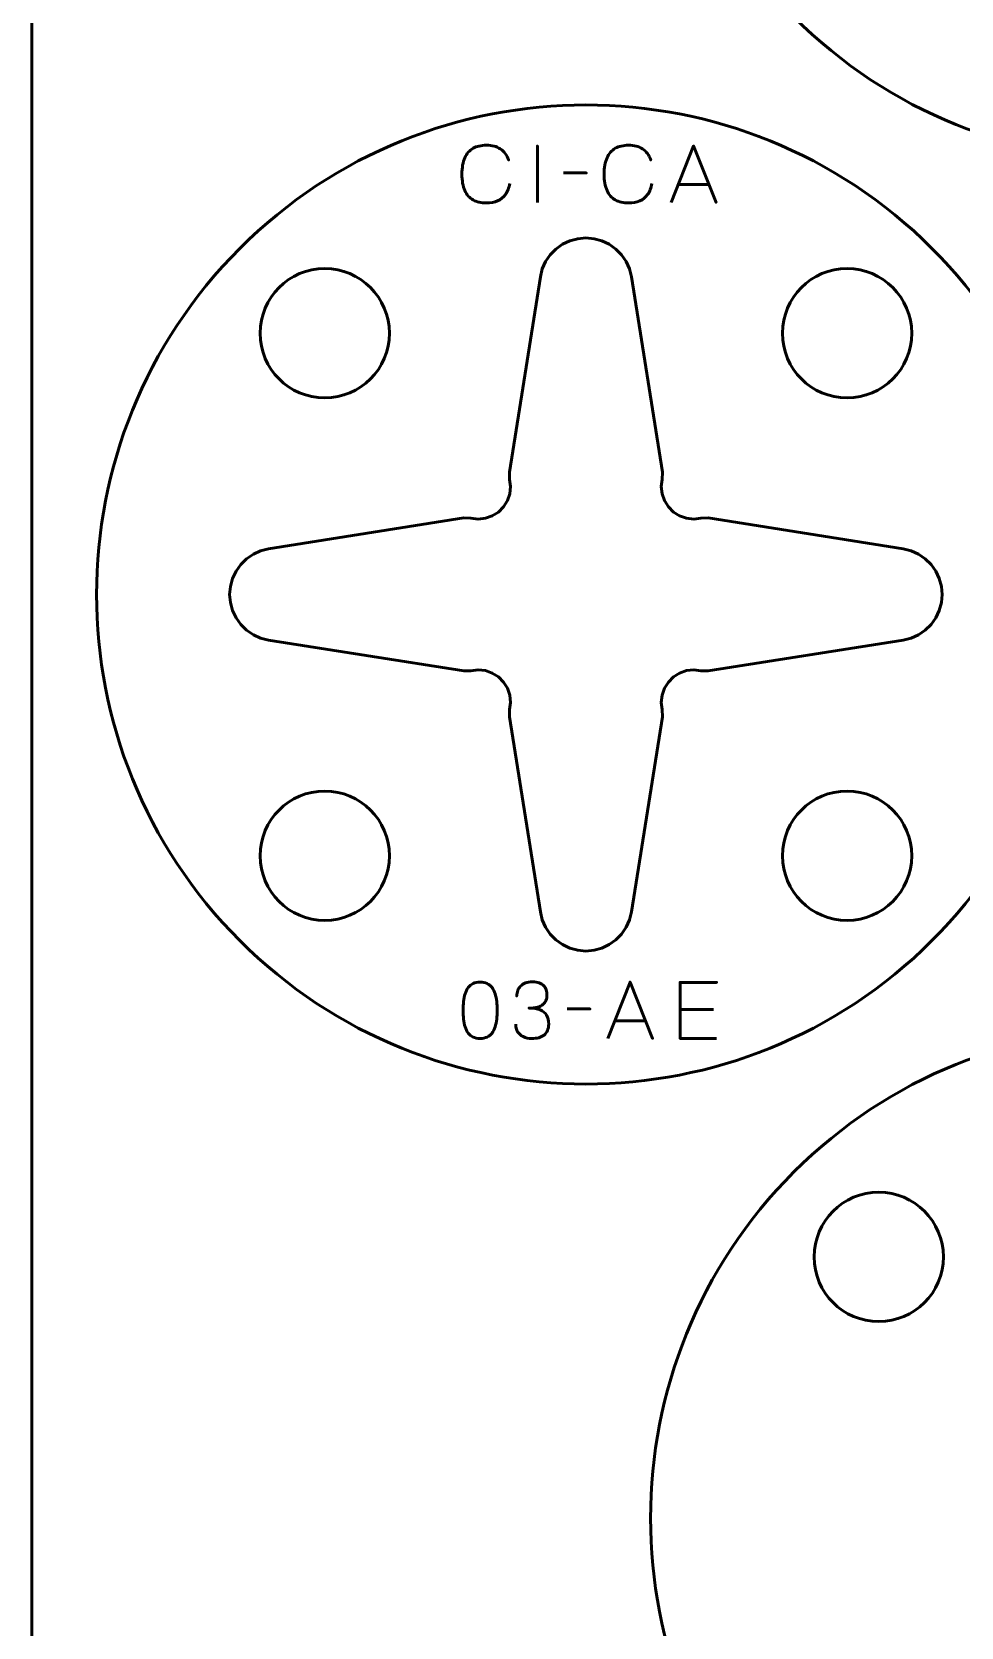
# Model space of a CAD drawing. Header units: centimetres. Extents: x -21 to 0, y -29.7 to 0.
# Drawn here: x -21 to -15.97, y -13.69 to -5.05 of the extents above; entities that cross this region are included whole.
import ezdxf

# ---------------------------------------------------------------- set-up
doc = ezdxf.new("R2010")
doc.units = ezdxf.units.CM
doc.header["$MEASUREMENT"] = 0
doc.layers.add('Layer 1', color=7, linetype='Continuous')

msp = doc.modelspace()

# ---------------------------------------------------------------- linework, layer by layer
at = {"layer": 'Layer 1', "color": 22, "lineweight": 53}
msp.add_open_spline([(-21.00003, -29.19995), (-21.00003, -29.19995), (-21.00003, -0.49992), (-21.00003, -0.49992), (-21.00003, -0.49992), (-21.00003, -0.22295), (-20.77694, 0.00004), (-20.49994, 0.00004), (-20.49994, 0.00004), (-20.49994, 0.00004), (-0.50008, 0.00004), (-0.50008, 0.00004), (-0.50008, 0.00004), (-0.22294, 0.00004), (0.00002, -0.22295), (0.00002, -0.49992), (0.00002, -0.49992), (0.00002, -0.49992), (0.00002, -29.19995), (0.00002, -29.19995), (0.00002, -29.19995), (0.00002, -29.47695), (-0.22294, -29.70004), (-0.50008, -29.70004), (-0.50008, -29.70004), (-0.50008, -29.70004), (-20.49994, -29.70004), (-20.49994, -29.70004), (-20.49994, -29.70004), (-20.77694, -29.70004), (-21.00003, -29.47695), (-21.00003, -29.19995)], degree=3, knots=[0, 0, 0, 0, 0.125, 0.125, 0.125, 0.125, 0.25, 0.25, 0.25, 0.25, 0.375, 0.375, 0.375, 0.375, 0.5, 0.5, 0.5, 0.5, 0.625, 0.625, 0.625, 0.625, 0.75, 0.75, 0.75, 0.75, 0.875, 0.875, 0.875, 0.875, 1, 1, 1, 1], dxfattribs=at)
at = {"layer": 'Layer 1', "color": 114, "lineweight": 53}
for points in [[(-13.12615, -1.22621), (-12.09145, -2.26091), (-12.09145, -3.93915), (-13.12618, -4.97388), (-13.12618, -4.97388), (-14.16088, -6.00858), (-15.83912, -6.00858), (-16.87382, -4.97388), (-16.87382, -4.97388), (-17.90854, -3.93915), (-17.90854, -2.26091), (-16.87384, -1.22621), (-16.87384, -1.22621), (-15.83912, -0.19148), (-14.16088, -0.19148), (-13.12615, -1.22621)], [(-16.12615, -6.22619), (-15.09145, -7.26089), (-15.09145, -8.93913), (-16.12618, -9.97386), (-16.12618, -9.97386), (-17.16088, -11.00856), (-18.83912, -11.00856), (-19.87382, -9.97386), (-19.87382, -9.97386), (-20.90854, -8.93913), (-20.90854, -7.26089), (-19.87384, -6.22619), (-19.87384, -6.22619), (-18.83912, -5.19146), (-17.16088, -5.19146), (-16.12615, -6.22619)], [(-13.12615, -11.22621), (-12.09145, -12.26091), (-12.09145, -13.93915), (-13.12618, -14.97388), (-13.12618, -14.97388), (-14.16088, -16.00858), (-15.83912, -16.00858), (-16.87382, -14.97388), (-16.87382, -14.97388), (-17.90854, -13.93915), (-17.90854, -12.26091), (-16.87384, -11.22621), (-16.87384, -11.22621), (-15.83912, -10.19148), (-14.16088, -10.19148), (-13.12615, -11.22621)]]:
    msp.add_open_spline(points, degree=3, knots=[0, 0, 0, 0, 0.25, 0.25, 0.25, 0.25, 0.5, 0.5, 0.5, 0.5, 0.75, 0.75, 0.75, 0.75, 1, 1, 1, 1], dxfattribs=at)
at = {"layer": 'Layer 1', "color": 30, "lineweight": 53}
for points, knots in [([(-18.41222, -5.87489), (-18.41674, -5.89909), (-18.42464, -5.91906), (-18.43572, -5.93472), (-18.43572, -5.93472), (-18.44686, -5.95032), (-18.46112, -5.96189), (-18.47847, -5.96944), (-18.47847, -5.96944), (-18.49576, -5.97699), (-18.51608, -5.9808), (-18.53922, -5.98073), (-18.53922, -5.98073), (-18.56737, -5.9808), (-18.59129, -5.97536), (-18.61091, -5.96429), (-18.61091, -5.96429), (-18.63052, -5.95328), (-18.64548, -5.93628), (-18.65578, -5.91321), (-18.65578, -5.91321), (-18.66608, -5.89013), (-18.67123, -5.86057), (-18.6713, -5.82452), (-18.6713, -5.82452), (-18.67123, -5.78861), (-18.66608, -5.75911), (-18.65578, -5.73604), (-18.65578, -5.73604), (-18.64548, -5.71297), (-18.63052, -5.6959), (-18.61091, -5.68482), (-18.61091, -5.68482), (-18.59129, -5.67374), (-18.56737, -5.66824), (-18.53922, -5.66831), (-18.53922, -5.66831), (-18.50909, -5.66824), (-18.48384, -5.67466), (-18.46352, -5.68757), (-18.46352, -5.68757), (-18.44327, -5.70048), (-18.42838, -5.72045), (-18.419, -5.74747), (-18.419, -5.74747), (-18.42838, -5.72045), (-18.44327, -5.70048), (-18.46352, -5.68757), (-18.46352, -5.68757), (-18.48384, -5.67466), (-18.50909, -5.66824), (-18.53922, -5.66831), (-18.53922, -5.66831), (-18.56737, -5.66824), (-18.59129, -5.67374), (-18.61091, -5.68482), (-18.61091, -5.68482), (-18.63052, -5.6959), (-18.64548, -5.71297), (-18.65578, -5.73604), (-18.65578, -5.73604), (-18.66608, -5.75911), (-18.67123, -5.78861), (-18.6713, -5.82452), (-18.6713, -5.82452), (-18.67123, -5.86057), (-18.66608, -5.89013), (-18.65578, -5.91321), (-18.65578, -5.91321), (-18.64548, -5.93628), (-18.63052, -5.95328), (-18.61091, -5.96429), (-18.61091, -5.96429), (-18.59129, -5.97536), (-18.56737, -5.9808), (-18.53922, -5.98073), (-18.53922, -5.98073), (-18.51608, -5.9808), (-18.49576, -5.97699), (-18.47847, -5.96944), (-18.47847, -5.96944), (-18.46112, -5.96189), (-18.44686, -5.95032), (-18.43572, -5.93472), (-18.43572, -5.93472), (-18.42464, -5.91906), (-18.41674, -5.89909), (-18.41222, -5.87489)], [0, 0, 0, 0, 0.0454545, 0.0454545, 0.0454545, 0.0454545, 0.0909091, 0.0909091, 0.0909091, 0.0909091, 0.1363636, 0.1363636, 0.1363636, 0.1363636, 0.1818182, 0.1818182, 0.1818182, 0.1818182, 0.2272727, 0.2272727, 0.2272727, 0.2272727, 0.2727273, 0.2727273, 0.2727273, 0.2727273, 0.3181818, 0.3181818, 0.3181818, 0.3181818, 0.3636364, 0.3636364, 0.3636364, 0.3636364, 0.4090909, 0.4090909, 0.4090909, 0.4090909, 0.4545455, 0.4545455, 0.4545455, 0.4545455, 0.5, 0.5, 0.5, 0.5, 0.5454545, 0.5454545, 0.5454545, 0.5454545, 0.5909091, 0.5909091, 0.5909091, 0.5909091, 0.6363636, 0.6363636, 0.6363636, 0.6363636, 0.6818182, 0.6818182, 0.6818182, 0.6818182, 0.7272727, 0.7272727, 0.7272727, 0.7272727, 0.7727273, 0.7727273, 0.7727273, 0.7727273, 0.8181818, 0.8181818, 0.8181818, 0.8181818, 0.8636364, 0.8636364, 0.8636364, 0.8636364, 0.9090909, 0.9090909, 0.9090909, 0.9090909, 0.9545455, 0.9545455, 0.9545455, 0.9545455, 1, 1, 1, 1]), ([(-18.26236, -5.97734), (-18.26236, -5.97734), (-18.26236, -5.67212), (-18.26236, -5.67212), (-18.26236, -5.67212), (-18.26236, -5.67212), (-18.26236, -5.97734), (-18.26236, -5.97734)], [0, 0, 0, 0, 0.5, 0.5, 0.5, 0.5, 1, 1, 1, 1]), ([(-17.64218, -5.87489), (-17.6467, -5.89909), (-17.6546, -5.91906), (-17.66568, -5.93472), (-17.66568, -5.93472), (-17.67682, -5.95032), (-17.69108, -5.96189), (-17.70843, -5.96944), (-17.70843, -5.96944), (-17.72572, -5.97699), (-17.74604, -5.9808), (-17.76918, -5.98073), (-17.76918, -5.98073), (-17.79733, -5.9808), (-17.82125, -5.97536), (-17.84087, -5.96429), (-17.84087, -5.96429), (-17.86048, -5.95328), (-17.87544, -5.93628), (-17.88574, -5.91321), (-17.88574, -5.91321), (-17.89604, -5.89013), (-17.90119, -5.86057), (-17.90126, -5.82452), (-17.90126, -5.82452), (-17.90119, -5.78861), (-17.89604, -5.75911), (-17.88574, -5.73604), (-17.88574, -5.73604), (-17.87544, -5.71297), (-17.86048, -5.6959), (-17.84087, -5.68482), (-17.84087, -5.68482), (-17.82125, -5.67374), (-17.79733, -5.66824), (-17.76918, -5.66831), (-17.76918, -5.66831), (-17.73905, -5.66824), (-17.7138, -5.67466), (-17.69348, -5.68757), (-17.69348, -5.68757), (-17.67323, -5.70048), (-17.65834, -5.72045), (-17.64896, -5.74747), (-17.64896, -5.74747), (-17.65834, -5.72045), (-17.67323, -5.70048), (-17.69348, -5.68757), (-17.69348, -5.68757), (-17.7138, -5.67466), (-17.73905, -5.66824), (-17.76918, -5.66831), (-17.76918, -5.66831), (-17.79733, -5.66824), (-17.82125, -5.67374), (-17.84087, -5.68482), (-17.84087, -5.68482), (-17.86048, -5.6959), (-17.87544, -5.71297), (-17.88574, -5.73604), (-17.88574, -5.73604), (-17.89604, -5.75911), (-17.90119, -5.78861), (-17.90126, -5.82452), (-17.90126, -5.82452), (-17.90119, -5.86057), (-17.89604, -5.89013), (-17.88574, -5.91321), (-17.88574, -5.91321), (-17.87544, -5.93628), (-17.86048, -5.95328), (-17.84087, -5.96429), (-17.84087, -5.96429), (-17.82125, -5.97536), (-17.79733, -5.9808), (-17.76918, -5.98073), (-17.76918, -5.98073), (-17.74604, -5.9808), (-17.72572, -5.97699), (-17.70843, -5.96944), (-17.70843, -5.96944), (-17.69108, -5.96189), (-17.67682, -5.95032), (-17.66568, -5.93472), (-17.66568, -5.93472), (-17.6546, -5.91906), (-17.6467, -5.89909), (-17.64218, -5.87489)], [0, 0, 0, 0, 0.0454545, 0.0454545, 0.0454545, 0.0454545, 0.0909091, 0.0909091, 0.0909091, 0.0909091, 0.1363636, 0.1363636, 0.1363636, 0.1363636, 0.1818182, 0.1818182, 0.1818182, 0.1818182, 0.2272727, 0.2272727, 0.2272727, 0.2272727, 0.2727273, 0.2727273, 0.2727273, 0.2727273, 0.3181818, 0.3181818, 0.3181818, 0.3181818, 0.3636364, 0.3636364, 0.3636364, 0.3636364, 0.4090909, 0.4090909, 0.4090909, 0.4090909, 0.4545455, 0.4545455, 0.4545455, 0.4545455, 0.5, 0.5, 0.5, 0.5, 0.5454545, 0.5454545, 0.5454545, 0.5454545, 0.5909091, 0.5909091, 0.5909091, 0.5909091, 0.6363636, 0.6363636, 0.6363636, 0.6363636, 0.6818182, 0.6818182, 0.6818182, 0.6818182, 0.7272727, 0.7272727, 0.7272727, 0.7272727, 0.7727273, 0.7727273, 0.7727273, 0.7727273, 0.8181818, 0.8181818, 0.8181818, 0.8181818, 0.8636364, 0.8636364, 0.8636364, 0.8636364, 0.9090909, 0.9090909, 0.9090909, 0.9090909, 0.9545455, 0.9545455, 0.9545455, 0.9545455, 1, 1, 1, 1]), ([(-17.53804, -5.97734), (-17.53804, -5.97734), (-17.41697, -5.67212), (-17.41697, -5.67212), (-17.41697, -5.67212), (-17.41697, -5.67212), (-17.29547, -5.97734), (-17.29547, -5.97734), (-17.29547, -5.97734), (-17.29547, -5.97734), (-17.41697, -5.67212), (-17.41697, -5.67212), (-17.41697, -5.67212), (-17.41697, -5.67212), (-17.53804, -5.97734), (-17.53804, -5.97734)], [0, 0, 0, 0, 0.25, 0.25, 0.25, 0.25, 0.5, 0.5, 0.5, 0.5, 0.75, 0.75, 0.75, 0.75, 1, 1, 1, 1]), ([(-18.12139, -5.81774), (-18.12139, -5.81774), (-17.9982, -5.81774), (-17.9982, -5.81774), (-17.9982, -5.81774), (-17.9982, -5.81774), (-18.12139, -5.81774), (-18.12139, -5.81774)], [0, 0, 0, 0, 0.5, 0.5, 0.5, 0.5, 1, 1, 1, 1]), ([(-17.49994, -5.88124), (-17.49994, -5.88124), (-17.334, -5.88124), (-17.334, -5.88124), (-17.334, -5.88124), (-17.334, -5.88124), (-17.49994, -5.88124), (-17.49994, -5.88124)], [0, 0, 0, 0, 0.5, 0.5, 0.5, 0.5, 1, 1, 1, 1]), ([(-18.57279, -10.50344), (-18.55798, -10.50337), (-18.54521, -10.50076), (-18.53455, -10.49568), (-18.53455, -10.49568), (-18.52397, -10.4906), (-18.51515, -10.48333), (-18.5081, -10.47409), (-18.5081, -10.47409), (-18.50111, -10.46478), (-18.49561, -10.45377), (-18.49152, -10.44107), (-18.49152, -10.44107), (-18.48749, -10.42837), (-18.4846, -10.41447), (-18.48298, -10.39923), (-18.48298, -10.39923), (-18.48128, -10.38399), (-18.48044, -10.36797), (-18.48051, -10.35104), (-18.48051, -10.35104), (-18.48044, -10.33418), (-18.48128, -10.31816), (-18.48298, -10.30299), (-18.48298, -10.30299), (-18.4846, -10.28782), (-18.48749, -10.27385), (-18.49152, -10.26115), (-18.49152, -10.26115), (-18.49561, -10.24852), (-18.50111, -10.23752), (-18.5081, -10.22813), (-18.5081, -10.22813), (-18.51515, -10.21882), (-18.52397, -10.21155), (-18.53455, -10.20647), (-18.53455, -10.20647), (-18.54521, -10.20132), (-18.55798, -10.19871), (-18.57279, -10.19864), (-18.57279, -10.19864), (-18.58761, -10.19871), (-18.60038, -10.20132), (-18.61104, -10.20647), (-18.61104, -10.20647), (-18.62162, -10.21155), (-18.63044, -10.21882), (-18.63749, -10.22813), (-18.63749, -10.22813), (-18.64448, -10.23752), (-18.64998, -10.24852), (-18.65407, -10.26115), (-18.65407, -10.26115), (-18.6581, -10.27385), (-18.66099, -10.28782), (-18.66261, -10.30299), (-18.66261, -10.30299), (-18.6643, -10.31816), (-18.66515, -10.33418), (-18.66508, -10.35104), (-18.66508, -10.35104), (-18.66515, -10.36797), (-18.6643, -10.38399), (-18.66261, -10.39923), (-18.66261, -10.39923), (-18.66099, -10.41447), (-18.6581, -10.42837), (-18.65407, -10.44107), (-18.65407, -10.44107), (-18.64998, -10.45377), (-18.64448, -10.46478), (-18.63749, -10.47409), (-18.63749, -10.47409), (-18.63044, -10.48333), (-18.62162, -10.4906), (-18.61104, -10.49568), (-18.61104, -10.49568), (-18.60038, -10.50076), (-18.58761, -10.50337), (-18.57279, -10.50344)], [0, 0, 0, 0, 0.05, 0.05, 0.05, 0.05, 0.1, 0.1, 0.1, 0.1, 0.15, 0.15, 0.15, 0.15, 0.2, 0.2, 0.2, 0.2, 0.25, 0.25, 0.25, 0.25, 0.3, 0.3, 0.3, 0.3, 0.35, 0.35, 0.35, 0.35, 0.4, 0.4, 0.4, 0.4, 0.45, 0.45, 0.45, 0.45, 0.5, 0.5, 0.5, 0.5, 0.55, 0.55, 0.55, 0.55, 0.6, 0.6, 0.6, 0.6, 0.65, 0.65, 0.65, 0.65, 0.7, 0.7, 0.7, 0.7, 0.75, 0.75, 0.75, 0.75, 0.8, 0.8, 0.8, 0.8, 0.85, 0.85, 0.85, 0.85, 0.9, 0.9, 0.9, 0.9, 0.95, 0.95, 0.95, 0.95, 1, 1, 1, 1]), ([(-18.57279, -10.50344), (-18.55798, -10.50337), (-18.54521, -10.50076), (-18.53455, -10.49568), (-18.53455, -10.49568), (-18.52397, -10.4906), (-18.51515, -10.48333), (-18.5081, -10.47409), (-18.5081, -10.47409), (-18.50111, -10.46478), (-18.49561, -10.45377), (-18.49152, -10.44107), (-18.49152, -10.44107), (-18.48749, -10.42837), (-18.4846, -10.41447), (-18.48298, -10.39923), (-18.48298, -10.39923), (-18.48128, -10.38399), (-18.48044, -10.36797), (-18.48051, -10.35104), (-18.48051, -10.35104), (-18.48044, -10.33418), (-18.48128, -10.31816), (-18.48298, -10.30299), (-18.48298, -10.30299), (-18.4846, -10.28782), (-18.48749, -10.27385), (-18.49152, -10.26115), (-18.49152, -10.26115), (-18.49561, -10.24852), (-18.50111, -10.23752), (-18.5081, -10.22813), (-18.5081, -10.22813), (-18.51515, -10.21882), (-18.52397, -10.21155), (-18.53455, -10.20647), (-18.53455, -10.20647), (-18.54521, -10.20132), (-18.55798, -10.19871), (-18.57279, -10.19864), (-18.57279, -10.19864), (-18.58761, -10.19871), (-18.60038, -10.20132), (-18.61104, -10.20647), (-18.61104, -10.20647), (-18.62162, -10.21155), (-18.63044, -10.21882), (-18.63749, -10.22813), (-18.63749, -10.22813), (-18.64448, -10.23752), (-18.64998, -10.24852), (-18.65407, -10.26115), (-18.65407, -10.26115), (-18.6581, -10.27385), (-18.66099, -10.28782), (-18.66261, -10.30299), (-18.66261, -10.30299), (-18.6643, -10.31816), (-18.66515, -10.33418), (-18.66508, -10.35104), (-18.66508, -10.35104), (-18.66515, -10.36797), (-18.6643, -10.38399), (-18.66261, -10.39923), (-18.66261, -10.39923), (-18.66099, -10.41447), (-18.6581, -10.42837), (-18.65407, -10.44107), (-18.65407, -10.44107), (-18.64998, -10.45377), (-18.64448, -10.46478), (-18.63749, -10.47409), (-18.63749, -10.47409), (-18.63044, -10.48333), (-18.62162, -10.4906), (-18.61104, -10.49568), (-18.61104, -10.49568), (-18.60038, -10.50076), (-18.58761, -10.50337), (-18.57279, -10.50344)], [0, 0, 0, 0, 0.05, 0.05, 0.05, 0.05, 0.1, 0.1, 0.1, 0.1, 0.15, 0.15, 0.15, 0.15, 0.2, 0.2, 0.2, 0.2, 0.25, 0.25, 0.25, 0.25, 0.3, 0.3, 0.3, 0.3, 0.35, 0.35, 0.35, 0.35, 0.4, 0.4, 0.4, 0.4, 0.45, 0.45, 0.45, 0.45, 0.5, 0.5, 0.5, 0.5, 0.55, 0.55, 0.55, 0.55, 0.6, 0.6, 0.6, 0.6, 0.65, 0.65, 0.65, 0.65, 0.7, 0.7, 0.7, 0.7, 0.75, 0.75, 0.75, 0.75, 0.8, 0.8, 0.8, 0.8, 0.85, 0.85, 0.85, 0.85, 0.9, 0.9, 0.9, 0.9, 0.95, 0.95, 0.95, 0.95, 1, 1, 1, 1]), ([(-18.38018, -10.42682), (-18.38011, -10.44206), (-18.37658, -10.45532), (-18.3696, -10.46682), (-18.3696, -10.46682), (-18.36261, -10.47825), (-18.35266, -10.48721), (-18.33968, -10.49363), (-18.33968, -10.49363), (-18.3267, -10.50005), (-18.31111, -10.5033), (-18.29297, -10.50344), (-18.29297, -10.50344), (-18.27936, -10.50344), (-18.26701, -10.50203), (-18.25579, -10.49907), (-18.25579, -10.49907), (-18.24464, -10.4961), (-18.23505, -10.49152), (-18.22693, -10.48524), (-18.22693, -10.48524), (-18.21882, -10.47896), (-18.21261, -10.47084), (-18.20817, -10.46097), (-18.20817, -10.46097), (-18.20379, -10.45102), (-18.20161, -10.43909), (-18.20154, -10.42512), (-18.20154, -10.42512), (-18.20146, -10.4065), (-18.20527, -10.39076), (-18.21282, -10.37799), (-18.21282, -10.37799), (-18.22037, -10.36522), (-18.23209, -10.35563), (-18.24782, -10.34907), (-18.24782, -10.34907), (-18.26355, -10.3425), (-18.28373, -10.33919), (-18.30821, -10.33919), (-18.30821, -10.33919), (-18.28994, -10.33926), (-18.27463, -10.33757), (-18.26214, -10.33411), (-18.26214, -10.33411), (-18.24972, -10.33065), (-18.23978, -10.32578), (-18.2323, -10.31943), (-18.2323, -10.31943), (-18.22482, -10.31315), (-18.21939, -10.30567), (-18.21614, -10.29707), (-18.21614, -10.29707), (-18.21282, -10.28853), (-18.2112, -10.27915), (-18.21127, -10.26892), (-18.21127, -10.26892), (-18.2112, -10.25868), (-18.21261, -10.24923), (-18.21543, -10.24048), (-18.21543, -10.24048), (-18.21819, -10.23173), (-18.2227, -10.22404), (-18.22884, -10.21748), (-18.22884, -10.21748), (-18.23498, -10.21092), (-18.24309, -10.20577), (-18.25304, -10.2021), (-18.25304, -10.2021), (-18.26306, -10.19843), (-18.27527, -10.1966), (-18.28959, -10.19653), (-18.28959, -10.19653), (-18.30384, -10.1966), (-18.31633, -10.19871), (-18.32691, -10.20281), (-18.32691, -10.20281), (-18.33757, -10.2069), (-18.34631, -10.21247), (-18.35337, -10.2196), (-18.35337, -10.2196), (-18.36035, -10.22672), (-18.36558, -10.23484), (-18.36903, -10.24401), (-18.36903, -10.24401), (-18.37256, -10.25318), (-18.37425, -10.26292), (-18.37425, -10.27315), (-18.37425, -10.27315), (-18.37425, -10.26292), (-18.37256, -10.25318), (-18.36903, -10.24401), (-18.36903, -10.24401), (-18.36558, -10.23484), (-18.36035, -10.22672), (-18.35337, -10.2196), (-18.35337, -10.2196), (-18.34631, -10.21247), (-18.33757, -10.2069), (-18.32691, -10.20281), (-18.32691, -10.20281), (-18.31633, -10.19871), (-18.30384, -10.1966), (-18.28959, -10.19653), (-18.28959, -10.19653), (-18.27527, -10.1966), (-18.26306, -10.19843), (-18.25304, -10.2021), (-18.25304, -10.2021), (-18.24309, -10.20577), (-18.23498, -10.21092), (-18.22884, -10.21748), (-18.22884, -10.21748), (-18.2227, -10.22404), (-18.21819, -10.23173), (-18.21543, -10.24048), (-18.21543, -10.24048), (-18.21261, -10.24923), (-18.2112, -10.25868), (-18.21127, -10.26892), (-18.21127, -10.26892), (-18.2112, -10.27915), (-18.21282, -10.28853), (-18.21614, -10.29707), (-18.21614, -10.29707), (-18.21939, -10.30567), (-18.22482, -10.31315), (-18.2323, -10.31943), (-18.2323, -10.31943), (-18.23978, -10.32578), (-18.24972, -10.33065), (-18.26214, -10.33411), (-18.26214, -10.33411), (-18.27463, -10.33757), (-18.28994, -10.33926), (-18.30821, -10.33919), (-18.30821, -10.33919), (-18.28373, -10.33919), (-18.26355, -10.3425), (-18.24782, -10.34907), (-18.24782, -10.34907), (-18.23209, -10.35563), (-18.22037, -10.36522), (-18.21282, -10.37799), (-18.21282, -10.37799), (-18.20527, -10.39076), (-18.20146, -10.4065), (-18.20154, -10.42512), (-18.20154, -10.42512), (-18.20161, -10.43909), (-18.20379, -10.45102), (-18.20817, -10.46097), (-18.20817, -10.46097), (-18.21261, -10.47084), (-18.21882, -10.47896), (-18.22693, -10.48524), (-18.22693, -10.48524), (-18.23505, -10.49152), (-18.24464, -10.4961), (-18.25579, -10.49907), (-18.25579, -10.49907), (-18.26701, -10.50203), (-18.27936, -10.50344), (-18.29297, -10.50344), (-18.29297, -10.50344), (-18.31111, -10.5033), (-18.3267, -10.50005), (-18.33968, -10.49363), (-18.33968, -10.49363), (-18.35266, -10.48721), (-18.36261, -10.47825), (-18.3696, -10.46682), (-18.3696, -10.46682), (-18.37658, -10.45532), (-18.38011, -10.44206), (-18.38018, -10.42682)], [0, 0, 0, 0, 0.0227273, 0.0227273, 0.0227273, 0.0227273, 0.0454545, 0.0454545, 0.0454545, 0.0454545, 0.0681818, 0.0681818, 0.0681818, 0.0681818, 0.0909091, 0.0909091, 0.0909091, 0.0909091, 0.1136364, 0.1136364, 0.1136364, 0.1136364, 0.1363636, 0.1363636, 0.1363636, 0.1363636, 0.1590909, 0.1590909, 0.1590909, 0.1590909, 0.1818182, 0.1818182, 0.1818182, 0.1818182, 0.2045455, 0.2045455, 0.2045455, 0.2045455, 0.2272727, 0.2272727, 0.2272727, 0.2272727, 0.25, 0.25, 0.25, 0.25, 0.2727273, 0.2727273, 0.2727273, 0.2727273, 0.2954545, 0.2954545, 0.2954545, 0.2954545, 0.3181818, 0.3181818, 0.3181818, 0.3181818, 0.3409091, 0.3409091, 0.3409091, 0.3409091, 0.3636364, 0.3636364, 0.3636364, 0.3636364, 0.3863636, 0.3863636, 0.3863636, 0.3863636, 0.4090909, 0.4090909, 0.4090909, 0.4090909, 0.4318182, 0.4318182, 0.4318182, 0.4318182, 0.4545455, 0.4545455, 0.4545455, 0.4545455, 0.4772727, 0.4772727, 0.4772727, 0.4772727, 0.5, 0.5, 0.5, 0.5, 0.5227273, 0.5227273, 0.5227273, 0.5227273, 0.5454545, 0.5454545, 0.5454545, 0.5454545, 0.5681818, 0.5681818, 0.5681818, 0.5681818, 0.5909091, 0.5909091, 0.5909091, 0.5909091, 0.6136364, 0.6136364, 0.6136364, 0.6136364, 0.6363636, 0.6363636, 0.6363636, 0.6363636, 0.6590909, 0.6590909, 0.6590909, 0.6590909, 0.6818182, 0.6818182, 0.6818182, 0.6818182, 0.7045455, 0.7045455, 0.7045455, 0.7045455, 0.7272727, 0.7272727, 0.7272727, 0.7272727, 0.75, 0.75, 0.75, 0.75, 0.7727273, 0.7727273, 0.7727273, 0.7727273, 0.7954545, 0.7954545, 0.7954545, 0.7954545, 0.8181818, 0.8181818, 0.8181818, 0.8181818, 0.8409091, 0.8409091, 0.8409091, 0.8409091, 0.8636364, 0.8636364, 0.8636364, 0.8636364, 0.8863636, 0.8863636, 0.8863636, 0.8863636, 0.9090909, 0.9090909, 0.9090909, 0.9090909, 0.9318182, 0.9318182, 0.9318182, 0.9318182, 0.9545455, 0.9545455, 0.9545455, 0.9545455, 0.9772727, 0.9772727, 0.9772727, 0.9772727, 1, 1, 1, 1]), ([(-17.8815, -10.50344), (-17.8815, -10.50344), (-17.76043, -10.19822), (-17.76043, -10.19822), (-17.76043, -10.19822), (-17.76043, -10.19822), (-17.63893, -10.50344), (-17.63893, -10.50344), (-17.63893, -10.50344), (-17.63893, -10.50344), (-17.76043, -10.19822), (-17.76043, -10.19822), (-17.76043, -10.19822), (-17.76043, -10.19822), (-17.8815, -10.50344), (-17.8815, -10.50344)], [0, 0, 0, 0, 0.25, 0.25, 0.25, 0.25, 0.5, 0.5, 0.5, 0.5, 0.75, 0.75, 0.75, 0.75, 1, 1, 1, 1]), ([(-17.29265, -10.50344), (-17.29265, -10.50344), (-17.48992, -10.50344), (-17.48992, -10.50344), (-17.48992, -10.50344), (-17.48992, -10.50344), (-17.48992, -10.19991), (-17.48992, -10.19991), (-17.48992, -10.19991), (-17.48992, -10.19991), (-17.29265, -10.19991), (-17.29265, -10.19991), (-17.29265, -10.19991), (-17.29265, -10.19991), (-17.48992, -10.19991), (-17.48992, -10.19991), (-17.48992, -10.19991), (-17.48992, -10.19991), (-17.48992, -10.50344), (-17.48992, -10.50344), (-17.48992, -10.50344), (-17.48992, -10.50344), (-17.29265, -10.50344), (-17.29265, -10.50344)], [0, 0, 0, 0, 0.1666667, 0.1666667, 0.1666667, 0.1666667, 0.3333333, 0.3333333, 0.3333333, 0.3333333, 0.5, 0.5, 0.5, 0.5, 0.6666667, 0.6666667, 0.6666667, 0.6666667, 0.8333333, 0.8333333, 0.8333333, 0.8333333, 1, 1, 1, 1]), ([(-18.10163, -10.34384), (-18.10163, -10.34384), (-17.97844, -10.34384), (-17.97844, -10.34384), (-17.97844, -10.34384), (-17.97844, -10.34384), (-18.10163, -10.34384), (-18.10163, -10.34384)], [0, 0, 0, 0, 0.5, 0.5, 0.5, 0.5, 1, 1, 1, 1]), ([(-17.30958, -10.34723), (-17.30958, -10.34723), (-17.48992, -10.34723), (-17.48992, -10.34723), (-17.48992, -10.34723), (-17.48992, -10.34723), (-17.30958, -10.34723), (-17.30958, -10.34723)], [0, 0, 0, 0, 0.5, 0.5, 0.5, 0.5, 1, 1, 1, 1]), ([(-17.8434, -10.40734), (-17.8434, -10.40734), (-17.67746, -10.40734), (-17.67746, -10.40734), (-17.67746, -10.40734), (-17.67746, -10.40734), (-17.8434, -10.40734), (-17.8434, -10.40734)], [0, 0, 0, 0, 0.5, 0.5, 0.5, 0.5, 1, 1, 1, 1])]:
    msp.add_open_spline(points, degree=3, knots=knots, dxfattribs=at)
at = {"layer": 'Layer 1', "color": 250, "lineweight": 53}
for points, knots in [([(-17.75326, -6.38071), (-17.75326, -6.38071), (-17.58612, -7.4382), (-17.58612, -7.4382), (-17.58612, -7.4382), (-17.58612, -7.4382), (-17.58692, -7.47701), (-17.58692, -7.47701), (-17.58692, -7.47701), (-17.58692, -7.47701), (-17.59167, -7.51583), (-17.59167, -7.51583), (-17.59167, -7.51583), (-17.59167, -7.51583), (-17.58771, -7.55464), (-17.58771, -7.55464), (-17.58771, -7.55464), (-17.58771, -7.55464), (-17.57504, -7.59187), (-17.57504, -7.59187), (-17.57504, -7.59187), (-17.57504, -7.59187), (-17.55365, -7.62594), (-17.55365, -7.62594), (-17.55365, -7.62594), (-17.55365, -7.62594), (-17.52591, -7.65365), (-17.52591, -7.65365), (-17.52591, -7.65365), (-17.52591, -7.65365), (-17.49265, -7.67425), (-17.49265, -7.67425), (-17.49265, -7.67425), (-17.49265, -7.67425), (-17.45541, -7.68772), (-17.45541, -7.68772), (-17.45541, -7.68772), (-17.45541, -7.68772), (-17.41581, -7.69168), (-17.41581, -7.69168), (-17.41581, -7.69168), (-17.41581, -7.69168), (-17.37701, -7.68692), (-17.37701, -7.68692), (-17.37701, -7.68692), (-17.37701, -7.68692), (-17.33819, -7.68534), (-17.33819, -7.68534), (-17.33819, -7.68534), (-17.33819, -7.68534), (-16.2815, -7.85327), (-16.2815, -7.85327), (-16.2815, -7.85327), (-16.2815, -7.85327), (-16.23871, -7.86357), (-16.23871, -7.86357), (-16.23871, -7.86357), (-16.23871, -7.86357), (-16.19912, -7.88179), (-16.19912, -7.88179), (-16.19912, -7.88179), (-16.19912, -7.88179), (-16.16267, -7.90635), (-16.16267, -7.90635), (-16.16267, -7.90635), (-16.16267, -7.90635), (-16.13099, -7.93723), (-16.13099, -7.93723), (-16.13099, -7.93723), (-16.13099, -7.93723), (-16.10563, -7.97367), (-16.10563, -7.97367), (-16.10563, -7.97367), (-16.10563, -7.97367), (-16.08663, -8.01328), (-16.08663, -8.01328), (-16.08663, -8.01328), (-16.08663, -8.01328), (-16.07475, -8.05605), (-16.07475, -8.05605), (-16.07475, -8.05605), (-16.07475, -8.05605), (-16.07078, -8.09962), (-16.07078, -8.09962), (-16.07078, -8.09962), (-16.07078, -8.09962), (-16.07475, -8.14398), (-16.07475, -8.14398), (-16.07475, -8.14398), (-16.07475, -8.14398), (-16.08663, -8.18675), (-16.08663, -8.18675), (-16.08663, -8.18675), (-16.08663, -8.18675), (-16.10563, -8.22636), (-16.10563, -8.22636), (-16.10563, -8.22636), (-16.10563, -8.22636), (-16.13099, -8.26201), (-16.13099, -8.26201), (-16.13099, -8.26201), (-16.13099, -8.26201), (-16.16267, -8.29289), (-16.16267, -8.29289), (-16.16267, -8.29289), (-16.16267, -8.29289), (-16.19912, -8.31824), (-16.19912, -8.31824), (-16.19912, -8.31824), (-16.19912, -8.31824), (-16.23871, -8.33646), (-16.23871, -8.33646), (-16.23871, -8.33646), (-16.23871, -8.33646), (-16.2815, -8.34676), (-16.2815, -8.34676), (-16.2815, -8.34676), (-16.2815, -8.34676), (-17.33819, -8.5139), (-17.33819, -8.5139), (-17.33819, -8.5139), (-17.33819, -8.5139), (-17.37701, -8.51311), (-17.37701, -8.51311), (-17.37701, -8.51311), (-17.37701, -8.51311), (-17.41581, -8.50836), (-17.41581, -8.50836), (-17.41581, -8.50836), (-17.41581, -8.50836), (-17.45541, -8.51232), (-17.45541, -8.51232), (-17.45541, -8.51232), (-17.45541, -8.51232), (-17.49265, -8.52579), (-17.49265, -8.52579), (-17.49265, -8.52579), (-17.49265, -8.52579), (-17.52591, -8.54637), (-17.52591, -8.54637), (-17.52591, -8.54637), (-17.52591, -8.54637), (-17.55365, -8.5741), (-17.55365, -8.5741), (-17.55365, -8.5741), (-17.55365, -8.5741), (-17.57504, -8.60737), (-17.57504, -8.60737), (-17.57504, -8.60737), (-17.57504, -8.60737), (-17.58771, -8.64461), (-17.58771, -8.64461), (-17.58771, -8.64461), (-17.58771, -8.64461), (-17.59167, -8.6842), (-17.59167, -8.6842), (-17.59167, -8.6842), (-17.59167, -8.6842), (-17.58692, -8.72302), (-17.58692, -8.72302), (-17.58692, -8.72302), (-17.58692, -8.72302), (-17.58612, -8.76183), (-17.58612, -8.76183), (-17.58612, -8.76183), (-17.58612, -8.76183), (-17.75326, -9.81852), (-17.75326, -9.81852), (-17.75326, -9.81852), (-17.75326, -9.81852), (-17.76356, -9.86129), (-17.76356, -9.86129), (-17.76356, -9.86129), (-17.76356, -9.86129), (-17.78176, -9.90169), (-17.78176, -9.90169), (-17.78176, -9.90169), (-17.78176, -9.90169), (-17.80713, -9.93812), (-17.80713, -9.93812), (-17.80713, -9.93812), (-17.80713, -9.93812), (-17.83801, -9.9698), (-17.83801, -9.9698), (-17.83801, -9.9698), (-17.83801, -9.9698), (-17.87366, -9.99516), (-17.87366, -9.99516), (-17.87366, -9.99516), (-17.87366, -9.99516), (-17.91327, -10.01417), (-17.91327, -10.01417), (-17.91327, -10.01417), (-17.91327, -10.01417), (-17.95604, -10.02605), (-17.95604, -10.02605), (-17.95604, -10.02605), (-17.95604, -10.02605), (-17.9996, -10.03001), (-17.9996, -10.03001), (-17.9996, -10.03001), (-17.9996, -10.03001), (-18.04396, -10.02605), (-18.04396, -10.02605), (-18.04396, -10.02605), (-18.04396, -10.02605), (-18.08675, -10.01417), (-18.08675, -10.01417), (-18.08675, -10.01417), (-18.08675, -10.01417), (-18.12635, -9.99516), (-18.12635, -9.99516), (-18.12635, -9.99516), (-18.12635, -9.99516), (-18.162, -9.9698), (-18.162, -9.9698), (-18.162, -9.9698), (-18.162, -9.9698), (-18.19288, -9.93812), (-18.19288, -9.93812), (-18.19288, -9.93812), (-18.19288, -9.93812), (-18.21824, -9.90169), (-18.21824, -9.90169), (-18.21824, -9.90169), (-18.21824, -9.90169), (-18.23646, -9.86129), (-18.23646, -9.86129), (-18.23646, -9.86129), (-18.23646, -9.86129), (-18.24675, -9.81852), (-18.24675, -9.81852), (-18.24675, -9.81852), (-18.24675, -9.81852), (-18.41389, -8.76183), (-18.41389, -8.76183), (-18.41389, -8.76183), (-18.41389, -8.76183), (-18.4131, -8.72302), (-18.4131, -8.72302), (-18.4131, -8.72302), (-18.4131, -8.72302), (-18.40834, -8.6842), (-18.40834, -8.6842), (-18.40834, -8.6842), (-18.40834, -8.6842), (-18.41231, -8.64461), (-18.41231, -8.64461), (-18.41231, -8.64461), (-18.41231, -8.64461), (-18.42498, -8.60737), (-18.42498, -8.60737), (-18.42498, -8.60737), (-18.42498, -8.60737), (-18.44637, -8.5741), (-18.44637, -8.5741), (-18.44637, -8.5741), (-18.44637, -8.5741), (-18.4741, -8.54637), (-18.4741, -8.54637), (-18.4741, -8.54637), (-18.4741, -8.54637), (-18.50737, -8.52579), (-18.50737, -8.52579), (-18.50737, -8.52579), (-18.50737, -8.52579), (-18.54459, -8.51232), (-18.54459, -8.51232), (-18.54459, -8.51232), (-18.54459, -8.51232), (-18.5842, -8.50836), (-18.5842, -8.50836), (-18.5842, -8.50836), (-18.5842, -8.50836), (-18.62301, -8.51311), (-18.62301, -8.51311), (-18.62301, -8.51311), (-18.62301, -8.51311), (-18.66103, -8.5139), (-18.66103, -8.5139), (-18.66103, -8.5139), (-18.66103, -8.5139), (-19.7185, -8.34676), (-19.7185, -8.34676), (-19.7185, -8.34676), (-19.7185, -8.34676), (-19.76128, -8.33646), (-19.76128, -8.33646), (-19.76128, -8.33646), (-19.76128, -8.33646), (-19.80089, -8.31824), (-19.80089, -8.31824), (-19.80089, -8.31824), (-19.80089, -8.31824), (-19.83732, -8.29289), (-19.83732, -8.29289), (-19.83732, -8.29289), (-19.83732, -8.29289), (-19.86901, -8.26201), (-19.86901, -8.26201), (-19.86901, -8.26201), (-19.86901, -8.26201), (-19.89436, -8.22636), (-19.89436, -8.22636), (-19.89436, -8.22636), (-19.89436, -8.22636), (-19.91336, -8.18675), (-19.91336, -8.18675), (-19.91336, -8.18675), (-19.91336, -8.18675), (-19.92525, -8.14398), (-19.92525, -8.14398), (-19.92525, -8.14398), (-19.92525, -8.14398), (-19.92922, -8.09962), (-19.92922, -8.09962), (-19.92922, -8.09962), (-19.92922, -8.09962), (-19.92525, -8.05605), (-19.92525, -8.05605), (-19.92525, -8.05605), (-19.92525, -8.05605), (-19.91336, -8.01328), (-19.91336, -8.01328), (-19.91336, -8.01328), (-19.91336, -8.01328), (-19.89436, -7.97367), (-19.89436, -7.97367), (-19.89436, -7.97367), (-19.89436, -7.97367), (-19.86901, -7.93723), (-19.86901, -7.93723), (-19.86901, -7.93723), (-19.86901, -7.93723), (-19.83732, -7.90635), (-19.83732, -7.90635), (-19.83732, -7.90635), (-19.83732, -7.90635), (-19.80089, -7.88179), (-19.80089, -7.88179), (-19.80089, -7.88179), (-19.80089, -7.88179), (-19.76128, -7.86357), (-19.76128, -7.86357), (-19.76128, -7.86357), (-19.76128, -7.86357), (-19.7185, -7.85327), (-19.7185, -7.85327), (-19.7185, -7.85327), (-19.7185, -7.85327), (-18.66103, -7.68534), (-18.66103, -7.68534), (-18.66103, -7.68534), (-18.66103, -7.68534), (-18.62301, -7.68692), (-18.62301, -7.68692), (-18.62301, -7.68692), (-18.62301, -7.68692), (-18.5842, -7.69168), (-18.5842, -7.69168), (-18.5842, -7.69168), (-18.5842, -7.69168), (-18.54459, -7.68772), (-18.54459, -7.68772), (-18.54459, -7.68772), (-18.54459, -7.68772), (-18.50737, -7.67425), (-18.50737, -7.67425), (-18.50737, -7.67425), (-18.50737, -7.67425), (-18.4741, -7.65365), (-18.4741, -7.65365), (-18.4741, -7.65365), (-18.4741, -7.65365), (-18.44637, -7.62594), (-18.44637, -7.62594), (-18.44637, -7.62594), (-18.44637, -7.62594), (-18.42498, -7.59187), (-18.42498, -7.59187), (-18.42498, -7.59187), (-18.42498, -7.59187), (-18.41231, -7.55464), (-18.41231, -7.55464), (-18.41231, -7.55464), (-18.41231, -7.55464), (-18.40834, -7.51583), (-18.40834, -7.51583), (-18.40834, -7.51583), (-18.40834, -7.51583), (-18.4131, -7.47701), (-18.4131, -7.47701), (-18.4131, -7.47701), (-18.4131, -7.47701), (-18.41389, -7.4382), (-18.41389, -7.4382), (-18.41389, -7.4382), (-18.41389, -7.4382), (-18.24675, -6.38071), (-18.24675, -6.38071), (-18.24675, -6.38071), (-18.24675, -6.38071), (-18.23646, -6.33794), (-18.23646, -6.33794), (-18.23646, -6.33794), (-18.23646, -6.33794), (-18.21824, -6.29754), (-18.21824, -6.29754), (-18.21824, -6.29754), (-18.21824, -6.29754), (-18.19288, -6.2611), (-18.19288, -6.2611), (-18.19288, -6.2611), (-18.19288, -6.2611), (-18.162, -6.23021), (-18.162, -6.23021), (-18.162, -6.23021), (-18.162, -6.23021), (-18.12635, -6.20407), (-18.12635, -6.20407), (-18.12635, -6.20407), (-18.12635, -6.20407), (-18.08675, -6.18585), (-18.08675, -6.18585), (-18.08675, -6.18585), (-18.08675, -6.18585), (-18.04396, -6.17397), (-18.04396, -6.17397), (-18.04396, -6.17397), (-18.04396, -6.17397), (-17.9996, -6.17001), (-17.9996, -6.17001), (-17.9996, -6.17001), (-17.9996, -6.17001), (-17.95604, -6.17397), (-17.95604, -6.17397), (-17.95604, -6.17397), (-17.95604, -6.17397), (-17.91327, -6.18585), (-17.91327, -6.18585), (-17.91327, -6.18585), (-17.91327, -6.18585), (-17.87366, -6.20407), (-17.87366, -6.20407), (-17.87366, -6.20407), (-17.87366, -6.20407), (-17.83801, -6.23021), (-17.83801, -6.23021), (-17.83801, -6.23021), (-17.83801, -6.23021), (-17.80713, -6.2611), (-17.80713, -6.2611), (-17.80713, -6.2611), (-17.80713, -6.2611), (-17.78176, -6.29754), (-17.78176, -6.29754), (-17.78176, -6.29754), (-17.78176, -6.29754), (-17.76356, -6.33794), (-17.76356, -6.33794), (-17.76356, -6.33794), (-17.76356, -6.33794), (-17.75326, -6.38071), (-17.75326, -6.38071)], [0, 0, 0, 0, 0.0086207, 0.0086207, 0.0086207, 0.0086207, 0.0172414, 0.0172414, 0.0172414, 0.0172414, 0.0258621, 0.0258621, 0.0258621, 0.0258621, 0.0344828, 0.0344828, 0.0344828, 0.0344828, 0.0431034, 0.0431034, 0.0431034, 0.0431034, 0.0517241, 0.0517241, 0.0517241, 0.0517241, 0.0603448, 0.0603448, 0.0603448, 0.0603448, 0.0689655, 0.0689655, 0.0689655, 0.0689655, 0.0775862, 0.0775862, 0.0775862, 0.0775862, 0.0862069, 0.0862069, 0.0862069, 0.0862069, 0.0948276, 0.0948276, 0.0948276, 0.0948276, 0.1034483, 0.1034483, 0.1034483, 0.1034483, 0.112069, 0.112069, 0.112069, 0.112069, 0.1206897, 0.1206897, 0.1206897, 0.1206897, 0.1293103, 0.1293103, 0.1293103, 0.1293103, 0.137931, 0.137931, 0.137931, 0.137931, 0.1465517, 0.1465517, 0.1465517, 0.1465517, 0.1551724, 0.1551724, 0.1551724, 0.1551724, 0.1637931, 0.1637931, 0.1637931, 0.1637931, 0.1724138, 0.1724138, 0.1724138, 0.1724138, 0.1810345, 0.1810345, 0.1810345, 0.1810345, 0.1896552, 0.1896552, 0.1896552, 0.1896552, 0.1982759, 0.1982759, 0.1982759, 0.1982759, 0.2068966, 0.2068966, 0.2068966, 0.2068966, 0.2155172, 0.2155172, 0.2155172, 0.2155172, 0.2241379, 0.2241379, 0.2241379, 0.2241379, 0.2327586, 0.2327586, 0.2327586, 0.2327586, 0.2413793, 0.2413793, 0.2413793, 0.2413793, 0.25, 0.25, 0.25, 0.25, 0.2586207, 0.2586207, 0.2586207, 0.2586207, 0.2672414, 0.2672414, 0.2672414, 0.2672414, 0.2758621, 0.2758621, 0.2758621, 0.2758621, 0.2844828, 0.2844828, 0.2844828, 0.2844828, 0.2931034, 0.2931034, 0.2931034, 0.2931034, 0.3017241, 0.3017241, 0.3017241, 0.3017241, 0.3103448, 0.3103448, 0.3103448, 0.3103448, 0.3189655, 0.3189655, 0.3189655, 0.3189655, 0.3275862, 0.3275862, 0.3275862, 0.3275862, 0.3362069, 0.3362069, 0.3362069, 0.3362069, 0.3448276, 0.3448276, 0.3448276, 0.3448276, 0.3534483, 0.3534483, 0.3534483, 0.3534483, 0.362069, 0.362069, 0.362069, 0.362069, 0.3706897, 0.3706897, 0.3706897, 0.3706897, 0.3793103, 0.3793103, 0.3793103, 0.3793103, 0.387931, 0.387931, 0.387931, 0.387931, 0.3965517, 0.3965517, 0.3965517, 0.3965517, 0.4051724, 0.4051724, 0.4051724, 0.4051724, 0.4137931, 0.4137931, 0.4137931, 0.4137931, 0.4224138, 0.4224138, 0.4224138, 0.4224138, 0.4310345, 0.4310345, 0.4310345, 0.4310345, 0.4396552, 0.4396552, 0.4396552, 0.4396552, 0.4482759, 0.4482759, 0.4482759, 0.4482759, 0.4568966, 0.4568966, 0.4568966, 0.4568966, 0.4655172, 0.4655172, 0.4655172, 0.4655172, 0.4741379, 0.4741379, 0.4741379, 0.4741379, 0.4827586, 0.4827586, 0.4827586, 0.4827586, 0.4913793, 0.4913793, 0.4913793, 0.4913793, 0.5, 0.5, 0.5, 0.5, 0.5086207, 0.5086207, 0.5086207, 0.5086207, 0.5172414, 0.5172414, 0.5172414, 0.5172414, 0.5258621, 0.5258621, 0.5258621, 0.5258621, 0.5344828, 0.5344828, 0.5344828, 0.5344828, 0.5431034, 0.5431034, 0.5431034, 0.5431034, 0.5517241, 0.5517241, 0.5517241, 0.5517241, 0.5603448, 0.5603448, 0.5603448, 0.5603448, 0.5689655, 0.5689655, 0.5689655, 0.5689655, 0.5775862, 0.5775862, 0.5775862, 0.5775862, 0.5862069, 0.5862069, 0.5862069, 0.5862069, 0.5948276, 0.5948276, 0.5948276, 0.5948276, 0.6034483, 0.6034483, 0.6034483, 0.6034483, 0.612069, 0.612069, 0.612069, 0.612069, 0.6206897, 0.6206897, 0.6206897, 0.6206897, 0.6293103, 0.6293103, 0.6293103, 0.6293103, 0.637931, 0.637931, 0.637931, 0.637931, 0.6465517, 0.6465517, 0.6465517, 0.6465517, 0.6551724, 0.6551724, 0.6551724, 0.6551724, 0.6637931, 0.6637931, 0.6637931, 0.6637931, 0.6724138, 0.6724138, 0.6724138, 0.6724138, 0.6810345, 0.6810345, 0.6810345, 0.6810345, 0.6896552, 0.6896552, 0.6896552, 0.6896552, 0.6982759, 0.6982759, 0.6982759, 0.6982759, 0.7068966, 0.7068966, 0.7068966, 0.7068966, 0.7155172, 0.7155172, 0.7155172, 0.7155172, 0.7241379, 0.7241379, 0.7241379, 0.7241379, 0.7327586, 0.7327586, 0.7327586, 0.7327586, 0.7413793, 0.7413793, 0.7413793, 0.7413793, 0.75, 0.75, 0.75, 0.75, 0.7586207, 0.7586207, 0.7586207, 0.7586207, 0.7672414, 0.7672414, 0.7672414, 0.7672414, 0.7758621, 0.7758621, 0.7758621, 0.7758621, 0.7844828, 0.7844828, 0.7844828, 0.7844828, 0.7931034, 0.7931034, 0.7931034, 0.7931034, 0.8017241, 0.8017241, 0.8017241, 0.8017241, 0.8103448, 0.8103448, 0.8103448, 0.8103448, 0.8189655, 0.8189655, 0.8189655, 0.8189655, 0.8275862, 0.8275862, 0.8275862, 0.8275862, 0.8362069, 0.8362069, 0.8362069, 0.8362069, 0.8448276, 0.8448276, 0.8448276, 0.8448276, 0.8534483, 0.8534483, 0.8534483, 0.8534483, 0.862069, 0.862069, 0.862069, 0.862069, 0.8706897, 0.8706897, 0.8706897, 0.8706897, 0.8793103, 0.8793103, 0.8793103, 0.8793103, 0.887931, 0.887931, 0.887931, 0.887931, 0.8965517, 0.8965517, 0.8965517, 0.8965517, 0.9051724, 0.9051724, 0.9051724, 0.9051724, 0.9137931, 0.9137931, 0.9137931, 0.9137931, 0.9224138, 0.9224138, 0.9224138, 0.9224138, 0.9310345, 0.9310345, 0.9310345, 0.9310345, 0.9396552, 0.9396552, 0.9396552, 0.9396552, 0.9482759, 0.9482759, 0.9482759, 0.9482759, 0.9568966, 0.9568966, 0.9568966, 0.9568966, 0.9655172, 0.9655172, 0.9655172, 0.9655172, 0.9741379, 0.9741379, 0.9741379, 0.9741379, 0.9827586, 0.9827586, 0.9827586, 0.9827586, 0.9913793, 0.9913793, 0.9913793, 0.9913793, 1, 1, 1, 1]), ([(-19.41421, -6.33578), (-19.22094, -6.33578), (-19.0642, -6.49252), (-19.0642, -6.6858), (-19.0642, -6.6858), (-19.0642, -6.87907), (-19.22094, -7.03581), (-19.41421, -7.03581), (-19.41421, -7.03581), (-19.60749, -7.03581), (-19.76423, -6.87907), (-19.76423, -6.6858), (-19.76423, -6.6858), (-19.76423, -6.49252), (-19.60749, -6.33578), (-19.41421, -6.33578)], [0, 0, 0, 0, 0.25, 0.25, 0.25, 0.25, 0.5, 0.5, 0.5, 0.5, 0.75, 0.75, 0.75, 0.75, 1, 1, 1, 1]), ([(-19.41421, -6.33578), (-19.22094, -6.33578), (-19.0642, -6.49252), (-19.0642, -6.6858), (-19.0642, -6.6858), (-19.0642, -6.87907), (-19.22094, -7.03581), (-19.41421, -7.03581), (-19.41421, -7.03581), (-19.60749, -7.03581), (-19.76423, -6.87907), (-19.76423, -6.6858), (-19.76423, -6.6858), (-19.76423, -6.49252), (-19.60749, -6.33578), (-19.41421, -6.33578)], [0, 0, 0, 0, 0.25, 0.25, 0.25, 0.25, 0.5, 0.5, 0.5, 0.5, 0.75, 0.75, 0.75, 0.75, 1, 1, 1, 1]), ([(-16.58579, -6.33578), (-16.39251, -6.33578), (-16.23577, -6.49252), (-16.23577, -6.6858), (-16.23577, -6.6858), (-16.23577, -6.87907), (-16.39251, -7.03581), (-16.58579, -7.03581), (-16.58579, -7.03581), (-16.77906, -7.03581), (-16.9358, -6.87907), (-16.9358, -6.6858), (-16.9358, -6.6858), (-16.9358, -6.49252), (-16.77906, -6.33578), (-16.58579, -6.33578)], [0, 0, 0, 0, 0.25, 0.25, 0.25, 0.25, 0.5, 0.5, 0.5, 0.5, 0.75, 0.75, 0.75, 0.75, 1, 1, 1, 1]), ([(-19.41421, -9.16421), (-19.22094, -9.16421), (-19.0642, -9.32095), (-19.0642, -9.51422), (-19.0642, -9.51422), (-19.0642, -9.7075), (-19.22094, -9.86424), (-19.41421, -9.86424), (-19.41421, -9.86424), (-19.60749, -9.86424), (-19.76423, -9.7075), (-19.76423, -9.51422), (-19.76423, -9.51422), (-19.76423, -9.32095), (-19.60749, -9.16421), (-19.41421, -9.16421)], [0, 0, 0, 0, 0.25, 0.25, 0.25, 0.25, 0.5, 0.5, 0.5, 0.5, 0.75, 0.75, 0.75, 0.75, 1, 1, 1, 1]), ([(-16.58579, -9.16421), (-16.39251, -9.16421), (-16.23577, -9.32095), (-16.23577, -9.51422), (-16.23577, -9.51422), (-16.23577, -9.7075), (-16.39251, -9.86424), (-16.58579, -9.86424), (-16.58579, -9.86424), (-16.77906, -9.86424), (-16.9358, -9.7075), (-16.9358, -9.51422), (-16.9358, -9.51422), (-16.9358, -9.32095), (-16.77906, -9.16421), (-16.58579, -9.16421)], [0, 0, 0, 0, 0.25, 0.25, 0.25, 0.25, 0.5, 0.5, 0.5, 0.5, 0.75, 0.75, 0.75, 0.75, 1, 1, 1, 1]), ([(-16.41421, -11.3358), (-16.22094, -11.3358), (-16.0642, -11.49254), (-16.0642, -11.68582), (-16.0642, -11.68582), (-16.0642, -11.87909), (-16.22094, -12.03583), (-16.41421, -12.03583), (-16.41421, -12.03583), (-16.60749, -12.03583), (-16.76423, -11.87909), (-16.76423, -11.68582), (-16.76423, -11.68582), (-16.76423, -11.49254), (-16.60749, -11.3358), (-16.41421, -11.3358)], [0, 0, 0, 0, 0.25, 0.25, 0.25, 0.25, 0.5, 0.5, 0.5, 0.5, 0.75, 0.75, 0.75, 0.75, 1, 1, 1, 1]), ([(-16.41421, -11.3358), (-16.22094, -11.3358), (-16.0642, -11.49254), (-16.0642, -11.68582), (-16.0642, -11.68582), (-16.0642, -11.87909), (-16.22094, -12.03583), (-16.41421, -12.03583), (-16.41421, -12.03583), (-16.60749, -12.03583), (-16.76423, -11.87909), (-16.76423, -11.68582), (-16.76423, -11.68582), (-16.76423, -11.49254), (-16.60749, -11.3358), (-16.41421, -11.3358)], [0, 0, 0, 0, 0.25, 0.25, 0.25, 0.25, 0.5, 0.5, 0.5, 0.5, 0.75, 0.75, 0.75, 0.75, 1, 1, 1, 1])]:
    msp.add_open_spline(points, degree=3, knots=knots, dxfattribs=at)

doc.saveas('drawing.dxf')
